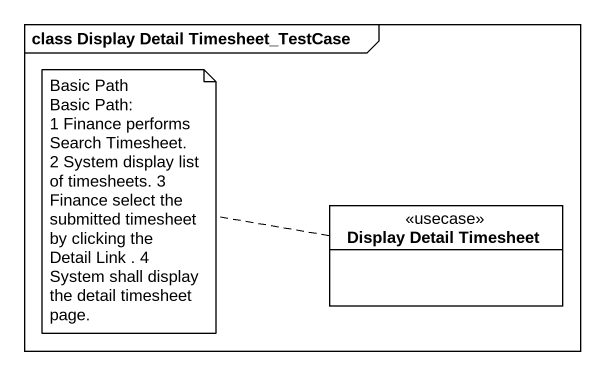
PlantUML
@startuml
mainframe class Display Detail Timesheet_TestCase
hide circle
hide empty members
class "Display Detail Timesheet" as Display_Detail_Timesheet <<usecase>>
note left of Display_Detail_Timesheet
  Basic Path
  Basic Path:
  1 Finance performs Search Timesheet. 2 System display list of timesheets. 3 Finance select the submitted timesheet by clicking the Detail Link . 4 System shall display the detail timesheet page.
end note
@enduml
